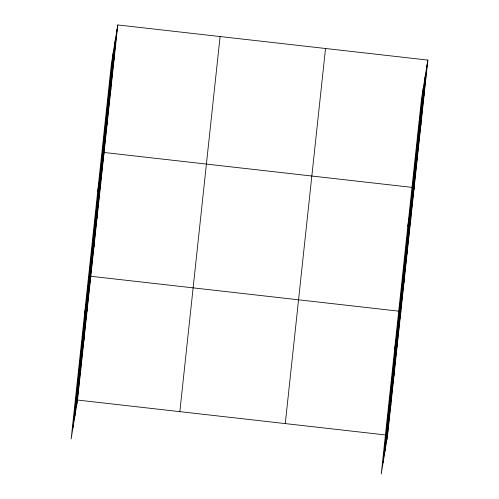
<?xml version="1.0" encoding="UTF-8"?>
<svg xmlns="http://www.w3.org/2000/svg" width="499" height="499" viewBox="0 0 499 499"><rect width="100%" height="100%" fill="white"/><g stroke="black" fill="none" stroke-linecap="round" stroke-linejoin="round"><path stroke-width="0.75" d="M72.997 427.606L113.254 52.507M74.906 415.954L115.163 40.856M76.759 404.645L117.009 29.547M117.764 24.95L111.402 63.816L71.145 438.914L77.507 400.048L117.764 24.95L427.855 60.086L387.598 435.184L381.236 474.05L421.493 98.952L427.855 60.086M179.84 411.644L220.096 36.546M285.272 423.589L325.523 48.49M383.089 462.741L423.345 87.643M384.997 451.09L425.248 75.991M386.844 439.781L427.1 64.683M113.591 61.427L114.346 56.836M110.167 93.313L110.921 88.716M106.749 125.199L107.497 120.602M97.717 191.348L104.079 152.482L414.17 187.624L407.802 226.484M100.006 188.023L100.754 183.426M96.681 218.974L97.436 214.377M93.363 249.918L94.118 245.321M84.431 315.131L90.793 276.265L398.607 311.145M86.72 311.806L87.475 307.209M83.402 342.751L84.15 338.154M80.077 373.701L80.832 369.104M423.682 96.569L424.431 91.972M420.258 128.449L421.013 123.852M416.84 160.335L417.588 155.738M410.097 223.165L410.845 218.568M406.772 254.11L407.527 249.512M403.454 285.054L404.202 280.457M394.522 350.267L400.884 311.401M396.811 346.942L397.56 342.351M393.486 377.893L394.241 373.296M390.168 408.837L390.923 404.24M77.507 400.048L385.328 434.928"/></g></svg>
